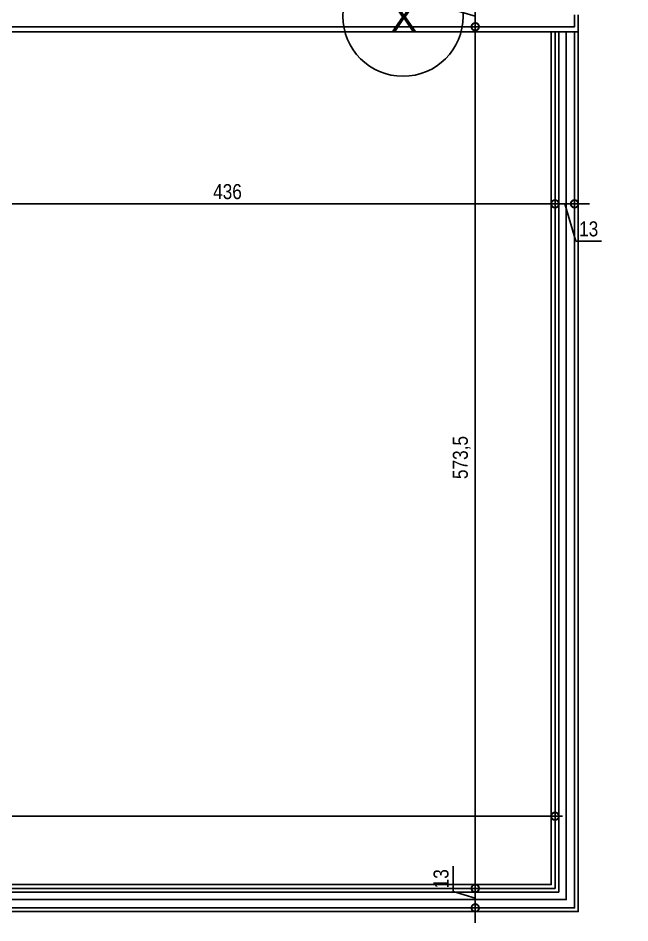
# Model space of a CAD drawing. Header units: metres. Extents: x -23 to 570, y -25 to 184.
# Drawn here: x 133.02 to 137.09, y -2.83 to 3.19 of the extents above; entities that cross this region are included whole.
import ezdxf

# ---------------------------------------------------------------- set-up
doc = ezdxf.new("R2010")
doc.units = ezdxf.units.M
doc.header["$LTSCALE"] = 0.1
for name, color, linetype in [('ARQ-DIM', 2, 'Continuous'), ('DUPLEX SUPERIOR$0$28', 232, 'Continuous'), ('DUPLEX SUPERIOR$0$29', 232, 'Continuous'), ('DUPLEX SUPERIOR$0$ARQ-ALV ACAB', 4, 'Continuous'), ('DUPLEX SUPERIOR$0$ARQ-ALV OSSO', 5, 'Continuous'), ('DUPLEX SUPERIOR$0$ARQ-AUX', 7, 'Continuous'), ('DUPLEX SUPERIOR$0$ARQ-AUX2', 2, 'Continuous'), ('DUPLEX SUPERIOR$0$ARQ-HID', 7, 'Continuous'), ('DUPLEX SUPERIOR$0$ARQ-MOB', 7, 'Continuous')]:
    doc.layers.add(name, color=color, linetype=linetype)
doc.styles.add('Adesa', font='ARIALN.TTF')
doc.styles.add('DUPLEX SUPERIOR$0$Standard', font='arial.ttf')
doc.dimstyles.new('ADESA 1-0050', dxfattribs={"dimtxt": 0.1, "dimasz": 0.1, "dimexe": 0.05, "dimexo": 0.05, "dimgap": 0.03, "dimtad": 1, "dimdec": 1, "dimlfac": 100, "dimzin": 12, "dimtxsty": 'Adesa', "dimblk": 'DOTSMALL', "dimcen": 1, "dimdle": 0.05, "dimclrd": 1, "dimclre": 1, "dimclrt": 256, "dimazin": 3, "dimtm": 1e-09, "dimtfac": 1, "dimtdec": 1, "dimtmove": 1, "dimatfit": 0, "dimldrblk": 'DOTSMALL', "dimfxl": 0.8, "dimtvp": 2, "dimtolj": 1, "dimtzin": 0, "dimarcsym": 0})

# ---------------------------------------------------------------- blocks, each defined once
blk = doc.blocks.new('DUPLEX SUPERIOR$0$planta duplex inferior tipo 1')
at = {"layer": 'DUPLEX SUPERIOR$0$ARQ-ALV ACAB'}
for points in [[(-0.025, 0.0699), (-0.025, 5.96), (11.0749, 5.9601)], [(4.4649, 1.58), (4.4649, 0.1049), (0.15, 0.1049)]]:
    blk.add_lwpolyline(points, dxfattribs=at)
at = {"layer": 'DUPLEX SUPERIOR$0$ARQ-ALV ACAB', "elevation": 0}
for points in [[(11.095, 5.7801), (0.155, 5.78), (0.155, 0.1049)], [(0.15, 0.1049), (-0.025, 0.1049), (-0.025, -0.0101)]]:
    blk.add_lwpolyline(points, dxfattribs=at)
at = {"layer": 'DUPLEX SUPERIOR$0$ARQ-ALV OSSO'}
blk.add_lwpolyline([(4.4899, 1.575), (4.4899, 0.0699), (0, 0.0699), (0, -0.0101)], dxfattribs=at)
at = {"layer": 'DUPLEX SUPERIOR$0$ARQ-ALV OSSO', "elevation": 0}
blk.add_lwpolyline([(0, 0.0699), (0, -0.0101)], dxfattribs=at)
at = {"layer": 'DUPLEX SUPERIOR$0$ARQ-AUX'}
for p, q in [((11.095, 5.805, 0), (0.13, 5.8049, 0)), ((0.13, 5.8049, 0), (0.13, 0.1049, 0))]:
    blk.add_line(p, q, dxfattribs=at)
blk.add_lwpolyline([(0, 0.1049), (0, 5.935), (11.095, 5.9351)], dxfattribs=at)
at = {"layer": 'DUPLEX SUPERIOR$0$ARQ-AUX2'}
blk.add_line((0.15, 0.0699, 0), (0, 0.0699, 0), dxfattribs=at)
for points in [[(11.095, 5.8801), (0.055, 5.88), (0.055, 0.1049)], [(11.095, 5.8301), (0.105, 5.83), (0.105, 0.1049)]]:
    blk.add_lwpolyline(points, dxfattribs=at)
blk = doc.blocks.new('DUPLEX SUPERIOR$0$MOB_Jacuzzi-SPA J180 Quality')
h = blk.add_hatch()
h.set_pattern_fill('DOTS', color=251, scale=30, style=0)
h.set_pattern_definition([(4e-14, (-2e-12, 0), (0.9375, 1.875), [0, -1.875])])
h.paths.add_polyline_path([(333.01, -53.49), (278.51, -53.49), (278.51, -107.99, 0.414214)])
h.paths.add_polyline_path([(278.51, -53.49), (242.69, -53.49, -0.018763), (241.84, -80.26, 0.306451), (254.78, -102.55, 0.113107), (278.51, -107.99)])
h.paths.add_polyline_path([(333.01, -53.49, 0.414214), (278.51, 1.01), (278.51, -53.49)])
h.paths.add_polyline_path([(278.51, 1.01, 0.153802), (247.27, -8.83, 0.542604), (247.49, -15.54, -0.759815), (244.51, -26.28), (244.19, -26.28, 0.435355), (241.7, -28.96, -0.017198), (242.69, -53.49), (278.51, -53.49)])
h.paths.add_polyline_path([(766.01, -48.3), (1414.82, -48.3), (1414.82, 326.7), (766.01, 326.7)], flags=9)
blk = doc.blocks.new('DUPLEX SUPERIOR$0$layout dupl sup tipo 1')
at = {"layer": 'DUPLEX SUPERIOR$0$ARQ-MOB', "xscale": -0.01, "yscale": 0.01, "zscale": 0.01}
blk.add_blockref('DUPLEX SUPERIOR$0$MOB_Jacuzzi-SPA J180 Quality', (-30.3674, -3.9016, -0.1142), dxfattribs=at)
blk = doc.blocks.new('DUPLEX SUPERIOR$0$EST-LO-012-BAR-R00')
at = {"layer": 'DUPLEX SUPERIOR$0$28'}
blk.add_circle((-3557.85276, -320.501693), 40, dxfattribs=at)
at = {"layer": 'DUPLEX SUPERIOR$0$29', "style": 'DUPLEX SUPERIOR$0$Standard'}
blk.add_text('X', height=20, dxfattribs=at).set_placement((-3567.85276, -330.501693))
blk = doc.blocks.new('DUPLEX SUPERIOR')
at = {"linetype": 'Continuous', "xscale": 0.01, "yscale": 0.01, "zscale": 0.01}
blk.add_blockref('DUPLEX SUPERIOR$0$EST-LO-012-BAR-R00', (0, 0), dxfattribs=at)
at = {"layer": 'DUPLEX SUPERIOR$0$ARQ-HID'}
blk.add_blockref('DUPLEX SUPERIOR$0$planta duplex inferior tipo 1', (-36.72, -3.2049, 0), dxfattribs=at)
at = {"layer": 'DUPLEX SUPERIOR$0$ARQ-MOB'}
blk.add_blockref('DUPLEX SUPERIOR$0$layout dupl sup tipo 1', (-0.025, 0.0591, 0.1142), dxfattribs=at)
blk = doc.blocks.new('_DotSmall')
at = {"color": 0, "linetype": 'ByBlock', "const_width": 0.5}
blk.add_lwpolyline([(-0.0625, 0, 1), (0.0625, 0, 1)], format="xyb", close=True, dxfattribs=at)
blk = doc.blocks.new('*D635')
at = {"layer": 'ARQ-DIM', "color": 1, "lineweight": -2, "transparency": 16777216}
for p, q in [((132.23, 2.0697), (132.23, 1.9059)), ((136.59, 2.0697), (136.59, 1.9059)), ((132.18, 1.9559), (136.64, 1.9559))]:
    blk.add_line(p, q, dxfattribs=at)
at = {"layer": 'Defpoints', "color": 0, "transparency": 16777216}
for p in [(132.23, 2.1197, 0), (136.59, 2.1197), (136.59, 1.9559)]:
    blk.add_point(p, dxfattribs=at)
at = {"layer": 'ARQ-DIM', "color": 1, "lineweight": -2, "transparency": 16777216, "xscale": 0.1, "yscale": 0.1, "zscale": 0.1, "rotation": 180}
blk.add_blockref('_DotSmall', (132.23, 1.9559), dxfattribs=at)
at = {"layer": 'ARQ-DIM', "color": 1, "lineweight": -2, "transparency": 16777216, "xscale": 0.1, "yscale": 0.1, "zscale": 0.1}
blk.add_blockref('_DotSmall', (136.59, 1.9559), dxfattribs=at)
at = {"layer": 'ARQ-DIM', "transparency": 16777216, "insert": (134.41, 2.037), "char_height": 0.1, "attachment_point": 5, "style": 'Adesa'}
blk.add_mtext('\\A1;436', dxfattribs=at)
blk = doc.blocks.new('*D636')
at = {"layer": 'ARQ-DIM', "color": 1, "lineweight": -2, "transparency": 16777216}
for p, q in [((136.59, 2.0197), (136.59, 1.9059)), ((136.72, 2.0197), (136.72, 1.9059)), ((136.59, 1.9559), (136.49, 1.9559)), ((136.59, 1.9559), (136.72, 1.9559)), ((136.59, 1.9559), (136.72, 1.9559)), ((136.655, 1.9559), (136.7294, 1.7078)), ((136.72, 1.9559), (136.82, 1.9559)), ((136.7294, 1.7078), (136.8991, 1.7078))]:
    blk.add_line(p, q, dxfattribs=at)
at = {"layer": 'Defpoints', "color": 0, "transparency": 16777216}
for p in [(136.59, 2.0697), (136.72, 2.0697, 0), (136.72, 1.9559)]:
    blk.add_point(p, dxfattribs=at)
at = {"layer": 'ARQ-DIM', "color": 1, "lineweight": -2, "transparency": 16777216, "xscale": 0.1, "yscale": 0.1, "zscale": 0.1}
blk.add_blockref('_DotSmall', (136.59, 1.9559), dxfattribs=at)
at = {"layer": 'ARQ-DIM', "color": 1, "lineweight": -2, "transparency": 16777216, "xscale": 0.1, "yscale": 0.1, "zscale": 0.1, "rotation": 180}
blk.add_blockref('_DotSmall', (136.72, 1.9559), dxfattribs=at)
at = {"layer": 'ARQ-DIM', "transparency": 16777216, "insert": (136.8143, 1.7888), "char_height": 0.1, "attachment_point": 5, "style": 'Adesa'}
blk.add_mtext('\\A1;13', dxfattribs=at)
blk = doc.blocks.new('*D637')
at = {"layer": 'ARQ-DIM', "color": 1, "lineweight": -2, "transparency": 16777216}
for p, q in [((136.52, 3.1349), (136.0091, 3.1349)), ((136.0591, -2.65), (136.0591, 3.1849)), ((136.52, -2.6), (136.0091, -2.6))]:
    blk.add_line(p, q, dxfattribs=at)
at = {"layer": 'Defpoints', "color": 0, "transparency": 16777216}
for p in [(136.0591, 3.1349), (136.57, 3.1349, 0), (136.57, -2.6)]:
    blk.add_point(p, dxfattribs=at)
at = {"layer": 'ARQ-DIM', "color": 1, "lineweight": -2, "transparency": 16777216, "xscale": 0.1, "yscale": 0.1, "zscale": 0.1}
for p, rotation in [((136.0591, 3.1349), 90), ((136.0591, -2.6), 270)]:
    blk.add_blockref('_DotSmall', p, dxfattribs=dict(at, rotation=rotation))
at = {"layer": 'ARQ-DIM', "transparency": 16777216, "insert": (135.969, 0.2675), "char_height": 0.1, "attachment_point": 5, "rotation": 90, "style": 'Adesa'}
blk.add_mtext('\\A1;573,5', dxfattribs=at)
blk = doc.blocks.new('*D638')
at = {"layer": 'ARQ-DIM', "color": 1, "lineweight": -2, "transparency": 16777216}
for p, q in [((135.9138, 3.2485), (135.9138, 3.418)), ((136.0591, 3.2749), (136.0591, 3.3749)), ((136.2145, 3.2749), (136.0091, 3.2749)), ((136.0591, 3.1349), (136.0591, 3.2749)), ((136.0591, 3.1349), (136.0591, 3.2749)), ((136.0591, 3.2049), (135.9138, 3.2485)), ((136.2145, 3.1349), (136.0091, 3.1349)), ((136.0591, 3.1349), (136.0591, 3.0349))]:
    blk.add_line(p, q, dxfattribs=at)
at = {"layer": 'Defpoints', "color": 0, "transparency": 16777216}
for p in [(136.0591, 3.2749), (136.2645, 3.2749, 0), (136.2645, 3.1349)]:
    blk.add_point(p, dxfattribs=at)
at = {"layer": 'ARQ-DIM', "color": 1, "lineweight": -2, "transparency": 16777216, "xscale": 0.1, "yscale": 0.1, "zscale": 0.1}
for p, rotation in [((136.0591, 3.2749), 270), ((136.0591, 3.1349), 90)]:
    blk.add_blockref('_DotSmall', p, dxfattribs=dict(at, rotation=rotation))
at = {"layer": 'ARQ-DIM', "transparency": 16777216, "insert": (135.8336, 3.3332), "char_height": 0.1, "attachment_point": 5, "rotation": 90, "style": 'Adesa'}
blk.add_mtext('\\A1;14', dxfattribs=at)
blk = doc.blocks.new('*D639')
at = {"layer": 'ARQ-DIM', "color": 1, "lineweight": -2, "transparency": 16777216}
for p, q in [((135.913, -2.6212), (135.913, -2.4515)), ((136.0591, -2.6), (136.0591, -2.5)), ((136.0591, -2.665), (135.913, -2.6212)), ((136.225, -2.6), (136.0091, -2.6)), ((136.0591, -2.6), (136.0591, -2.73)), ((136.0591, -2.6), (136.0591, -2.73)), ((136.2155, -2.73), (136.0091, -2.73)), ((136.0591, -2.73), (136.0591, -2.83))]:
    blk.add_line(p, q, dxfattribs=at)
at = {"layer": 'Defpoints', "color": 0, "transparency": 16777216}
for p in [(136.275, -2.6), (136.0591, -2.73), (136.2655, -2.73, 0)]:
    blk.add_point(p, dxfattribs=at)
at = {"layer": 'ARQ-DIM', "color": 1, "lineweight": -2, "transparency": 16777216, "xscale": 0.1, "yscale": 0.1, "zscale": 0.1}
for p, rotation in [((136.0591, -2.6), 270), ((136.0591, -2.73), 90)]:
    blk.add_blockref('_DotSmall', p, dxfattribs=dict(at, rotation=rotation))
at = {"layer": 'ARQ-DIM', "transparency": 16777216, "insert": (135.8319, -2.5363), "char_height": 0.1, "attachment_point": 5, "rotation": 90, "style": 'Adesa'}
blk.add_mtext('\\A1;13', dxfattribs=at)
blk = doc.blocks.new('*D645')
at = {"layer": 'ARQ-DIM', "color": 1, "lineweight": -2, "transparency": 16777216}
for p, q in [((125.6, -2.2375), (125.6, -2.0699)), ((136.59, -2.2375), (136.59, -2.0699)), ((125.55, -2.1199), (136.64, -2.1199))]:
    blk.add_line(p, q, dxfattribs=at)
at = {"layer": 'Defpoints', "color": 0, "transparency": 16777216}
for p in [(136.59, -2.1199), (125.6, -2.2875, 0), (136.59, -2.2875)]:
    blk.add_point(p, dxfattribs=at)
at = {"layer": 'ARQ-DIM', "color": 1, "lineweight": -2, "transparency": 16777216, "xscale": 0.1, "yscale": 0.1, "zscale": 0.1, "rotation": 180}
blk.add_blockref('_DotSmall', (125.6, -2.1199), dxfattribs=at)
at = {"layer": 'ARQ-DIM', "color": 1, "lineweight": -2, "transparency": 16777216, "xscale": 0.1, "yscale": 0.1, "zscale": 0.1}
blk.add_blockref('_DotSmall', (136.59, -2.1199), dxfattribs=at)
at = {"layer": 'ARQ-DIM', "transparency": 16777216, "insert": (131.095, -2.0389), "char_height": 0.1, "attachment_point": 5, "style": 'Adesa'}
blk.add_mtext('\\A1;1099', dxfattribs=at)

msp = doc.modelspace()

# ---------------------------------------------------------------- block references
at = {"rotation": 180}
msp.add_blockref('DUPLEX SUPERIOR', (100, 0), dxfattribs=at)

# ---------------------------------------------------------------- next in the draw order: dimensions: what is measured, and where the dimension line sits
at = {"layer": 'ARQ-DIM'}
for base, p1, p2, angle, picture, middle in [((136.0591, 3.2749), (136.2645, 3.1349), (136.2645, 3.2749, 0), 270, '*D638', (135.8336, 3.2785)), ((136.0591, 3.1349), (136.57, -2.6), (136.57, 3.1349, 0), 270, '*D637', (135.969, 0.2675)), ((136.59, 1.9559), (132.23, 2.1197, 0), (136.59, 2.1197), 180, '*D635', (134.41, 2.037)), ((136.72, 1.9559), (136.59, 2.0697), (136.72, 2.0697, 0), 180, '*D636', (136.7594, 1.7888)), ((136.59, -2.1199), (125.6, -2.2875, 0), (136.59, -2.2875), 180, '*D645', (131.095, -2.0389)), ((136.0591, -2.73), (136.275, -2.6), (136.2655, -2.73, 0), 270, '*D639', (135.8319, -2.5912))]:
    dim = msp.add_linear_dim(base=base, p1=p1, p2=p2, angle=angle, dimstyle='ADESA 1-0050', dxfattribs=at)
    dim.commit()
    dim.dimension.update_dxf_attribs({"geometry": picture, "text_midpoint": middle})

doc.saveas('drawing.dxf')
